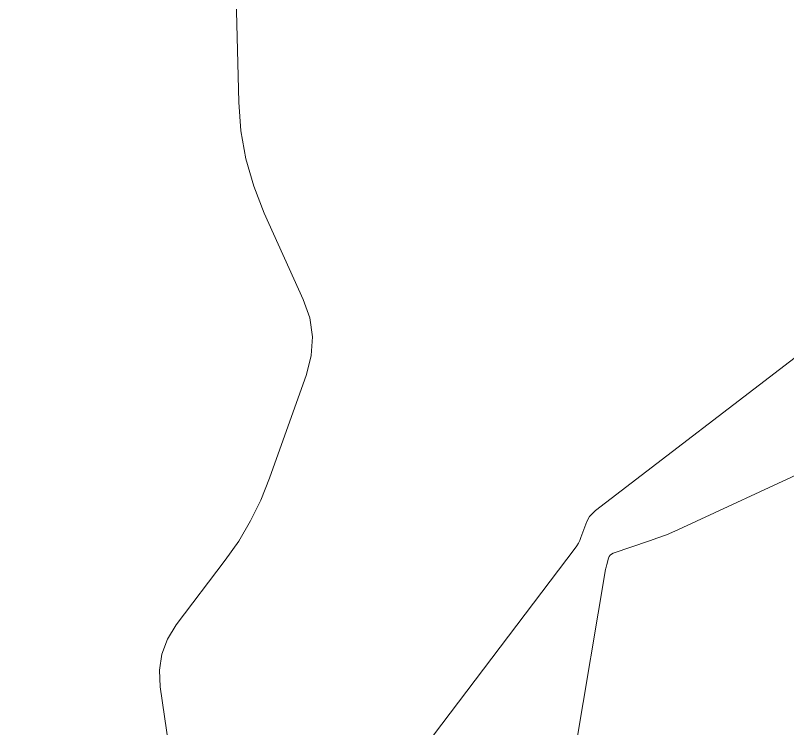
# Model space of a CAD drawing. Extents: x 2498567 to 2501210, y 7092229 to 7094464.
# Drawn here: x 2499561.79 to 2499567.29, y 7093414.87 to 7093419.95 of the extents above; entities that cross this region are included whole.
import ezdxf

# ---------------------------------------------------------------- set-up
doc = ezdxf.new("R2010")
doc.units = 0
doc.header["$MEASUREMENT"] = 0
doc.linetypes.add('DGN Style 5', pattern=[531.948115, 227.977763, -303.970351])
doc.layers.add('Level 35', color=254, linetype='Continuous', lineweight=0)

msp = doc.modelspace()

# ---------------------------------------------------------------- linework, layer by layer
at = {"layer": 'Level 35', "color": 35, "linetype": 'DGN Style 5', "lineweight": 0, "flags": 128}
for points in [[(2499574.2981, 7093416.4638), (2499574.4517, 7093416.5976), (2499574.4832, 7093416.6327), (2499574.4893, 7093416.6612), (2499574.47, 7093416.683), (2499574.4254, 7093416.6981), (2499574.1431, 7093416.7566), (2499574.083, 7093416.7705), (2499574.0239, 7093416.7875), (2499573.9657, 7093416.8074), (2499573.9085, 7093416.8302), (2499571.707, 7093417.7722), (2499571.5048, 7093417.876), (2499571.3236, 7093418.0052), (2499571.1637, 7093418.1598), (2499571.0249, 7093418.3399), (2499570.6059, 7093418.9695), (2499570.5164, 7093419.1046), (2499570.4274, 7093419.24), (2499570.339, 7093419.3758), (2499570.251, 7093419.5119), (2499569.8546, 7093420.1281), (2499569.7723, 7093420.2616), (2499569.6955, 7093420.398), (2499569.624, 7093420.5373), (2499569.5579, 7093420.6795), (2499569.1416, 7093421.6235), (2499569.076, 7093421.8058), (2499569.0385, 7093421.9917), (2499569.029, 7093422.181), (2499569.0477, 7093422.3739), (2499569.1577, 7093423.0294), (2499569.1742, 7093423.1558), (2499569.1813, 7093423.2824), (2499569.1789, 7093423.4091), (2499569.167, 7093423.536), (2499569.1129, 7093423.9509), (2499569.0923, 7093424.0328), (2499569.0537, 7093424.1006), (2499568.9972, 7093424.1544), (2499568.9227, 7093424.1941), (2499568.6009, 7093424.3202), (2499568.5321, 7093424.3474), (2499568.4634, 7093424.3752), (2499568.3949, 7093424.4033), (2499568.3266, 7093424.432), (2499567.4422, 7093424.8065), (2499567.2561, 7093424.8926), (2499567.0772, 7093424.9907), (2499566.9052, 7093425.1005), (2499566.7403, 7093425.2223), (2499566.1601, 7093425.6811), (2499566.0388, 7093425.7824), (2499565.9232, 7093425.8897), (2499565.8136, 7093426.003), (2499565.7098, 7093426.1223), (2499564.638, 7093427.4217), (2499564.5154, 7093427.5864), (2499564.4114, 7093427.7608), (2499564.3258, 7093427.9449), (2499564.2586, 7093428.1388), (2499564.068, 7093428.7931), (2499564.017, 7093428.9053), (2499563.9435, 7093428.9684), (2499563.8477, 7093428.9825), (2499563.7295, 7093428.9475), (2499563.3069, 7093428.7529), (2499563.2207, 7093428.706), (2499563.1433, 7093428.6489), (2499563.0747, 7093428.5814), (2499563.0149, 7093428.5037), (2499562.8272, 7093428.2231), (2499562.7883, 7093428.1622), (2499562.7521, 7093428.0998), (2499562.7187, 7093428.0359), (2499562.6879, 7093427.9705), (2499562.2993, 7093427.0964), (2499562.2218, 7093426.9147), (2499562.1497, 7093426.7309), (2499562.0831, 7093426.5451), (2499562.022, 7093426.3572), (2499561.8315, 7093425.7401), (2499561.801, 7093425.6079), (2499561.7912, 7093425.4758), (2499561.8021, 7093425.3437), (2499561.8336, 7093425.2118), (2499562.236, 7093423.9453), (2499562.2925, 7093423.8003), (2499562.3664, 7093423.6665), (2499562.4576, 7093423.5438), (2499562.5661, 7093423.4322), (2499562.949, 7093423.0862), (2499563.0223, 7093423.0075), (2499563.0781, 7093422.9199), (2499563.1164, 7093422.8234), (2499563.1372, 7093422.7179), (2499563.3445, 7093420.8239), (2499563.3475, 7093420.7916), (2499563.3496, 7093420.7593), (2499563.3508, 7093420.7269), (2499563.351, 7093420.6945), (2499563.3501, 7093420.5885), (2499563.35, 7093420.5657), (2499563.3501, 7093420.543), (2499563.3504, 7093420.5203), (2499563.3509, 7093420.4976), (2499563.3815, 7093419.3286), (2499563.3968, 7093419.1243), (2499563.4321, 7093418.9246), (2499563.4873, 7093418.7295), (2499563.5624, 7093418.5389), (2499563.8403, 7093417.9238), (2499563.8863, 7093417.7914), (2499563.9054, 7093417.6579), (2499563.8974, 7093417.5233), (2499563.8624, 7093417.3876), (2499563.6, 7093416.6494), (2499563.5381, 7093416.4943), (2499563.465, 7093416.3452), (2499563.3806, 7093416.2022), (2499563.2848, 7093416.0654), (2499562.936, 7093415.6047), (2499562.8729, 7093415.5031), (2499562.8329, 7093415.3954), (2499562.816, 7093415.2818), (2499562.8224, 7093415.1623), (2499562.9146, 7093414.5316), (2499562.9236, 7093414.3985), (2499562.9111, 7093414.2692), (2499562.877, 7093414.1439), (2499562.8215, 7093414.0226), (2499562.6042, 7093413.6314), (2499562.565, 7093413.5462), (2499562.5406, 7093413.4581), (2499562.5309, 7093413.3673), (2499562.5359, 7093413.2736), (2499562.6733, 7093412.2194), (2499562.7247, 7093412.0092), (2499562.8198, 7093411.8305), (2499562.9587, 7093411.6832), (2499563.1414, 7093411.5673), (2499564.35, 7093410.9755), (2499564.4794, 7093410.8975), (2499564.588, 7093410.8003), (2499564.6758, 7093410.6839), (2499564.7427, 7093410.5483), (2499564.9274, 7093410.0743), (2499564.9757, 7093409.9853), (2499565.0413, 7093409.9212), (2499565.1242, 7093409.8822), (2499565.2246, 7093409.8683), (2499566.1446, 7093409.8561), (2499566.333, 7093409.8726), (2499566.5039, 7093409.9274), (2499566.6575, 7093410.0205), (2499566.7935, 7093410.1518), (2499567.4789, 7093410.9618), (2499567.5527, 7093411.061), (2499567.612, 7093411.1671), (2499567.6569, 7093411.2801), (2499567.6872, 7093411.4), (2499567.7657, 7093411.8186), (2499567.7803, 7093411.897), (2499567.7944, 7093411.9755), (2499567.8081, 7093412.054), (2499567.8215, 7093412.1326), (2499567.8645, 7093412.3895), (2499567.8744, 7093412.4444), (2499567.8857, 7093412.499), (2499567.8984, 7093412.5533), (2499567.9124, 7093412.6072), (2499568.277, 7093413.9394), (2499568.3804, 7093414.2011), (2499568.5343, 7093414.4152), (2499568.7387, 7093414.5818), (2499568.9937, 7093414.7008), (2499570.4673, 7093415.2016), (2499570.7836, 7093415.3073), (2499571.101, 7093415.4096), (2499571.4194, 7093415.5086), (2499571.7389, 7093415.6043), (2499573.8634, 7093416.2285), (2499573.9103, 7093416.2437), (2499573.9561, 7093416.2615), (2499574.0009, 7093416.282), (2499574.0446, 7093416.3049), (2499574.1855, 7093416.3843), (2499574.2151, 7093416.402), (2499574.2438, 7093416.4212), (2499574.2715, 7093416.4418), (2499574.2981, 7093416.4638)], [(2499565.8171, 7093416.2269), (2499565.8512, 7093416.3228), (2499565.8634, 7093416.3508), (2499565.8792, 7093416.3763), (2499565.8986, 7093416.3992), (2499565.9215, 7093416.4194), (2499567.7184, 7093417.7986), (2499567.897, 7093417.9632), (2499568.035, 7093418.1517), (2499568.1323, 7093418.3641), (2499568.1889, 7093418.6003), (2499568.3076, 7093419.411), (2499568.3417, 7093419.5445), (2499568.3932, 7093419.5977), (2499568.4621, 7093419.5706), (2499568.5484, 7093419.4631), (2499569.2213, 7093418.4172), (2499569.2715, 7093418.3395), (2499569.3221, 7093418.2619), (2499569.3729, 7093418.1845), (2499569.424, 7093418.1074), (2499569.5915, 7093417.8556), (2499569.6156, 7093417.805), (2499569.616, 7093417.761), (2499569.5927, 7093417.7237), (2499569.5458, 7093417.6931), (2499566.5436, 7093416.2981), (2499566.4848, 7093416.2718), (2499566.4254, 7093416.247), (2499566.3654, 7093416.2239), (2499566.3047, 7093416.2024), (2499566.0461, 7093416.1145), (2499566.0342, 7093416.1089), (2499566.0247, 7093416.1012), (2499566.0176, 7093416.0912), (2499566.0127, 7093416.0791), (2499566.0009, 7093416.0358), (2499565.9985, 7093416.0264), (2499565.9963, 7093416.0171), (2499565.9943, 7093416.0077), (2499565.9926, 7093415.9982), (2499565.6913, 7093414.1987), (2499565.6721, 7093414.0861), (2499565.6524, 7093413.9737), (2499565.6322, 7093413.8613), (2499565.6114, 7093413.749), (2499565.5427, 7093413.3824), (2499565.5244, 7093413.3053), (2499565.4991, 7093413.2309), (2499565.4668, 7093413.1592), (2499565.4275, 7093413.0904), (2499565.0906, 7093412.5602), (2499565.0123, 7093412.4681), (2499564.9218, 7093412.4193), (2499564.8192, 7093412.4137), (2499564.7044, 7093412.4513), (2499564.0819, 7093412.7561), (2499564.043, 7093412.7808), (2499564.0135, 7093412.8121), (2499563.9932, 7093412.8502), (2499563.9823, 7093412.8949), (2499563.9618, 7093413.052), (2499563.96, 7093413.0851), (2499563.9635, 7093413.1173), (2499563.9721, 7093413.1484), (2499563.986, 7093413.1786), (2499564.6484, 7093414.3712), (2499564.6626, 7093414.4022), (2499564.6713, 7093414.4341), (2499564.6745, 7093414.4671), (2499564.6722, 7093414.5011), (2499564.6557, 7093414.6138), (2499564.6544, 7093414.6373), (2499564.6577, 7093414.6597), (2499564.6656, 7093414.6809), (2499564.6781, 7093414.701), (2499565.7762, 7093416.151), (2499565.7886, 7093416.1688), (2499565.7996, 7093416.1874), (2499565.8091, 7093416.2067), (2499565.8171, 7093416.2269)]]:
    msp.add_lwpolyline(points, dxfattribs=at)

doc.saveas('drawing.dxf')
